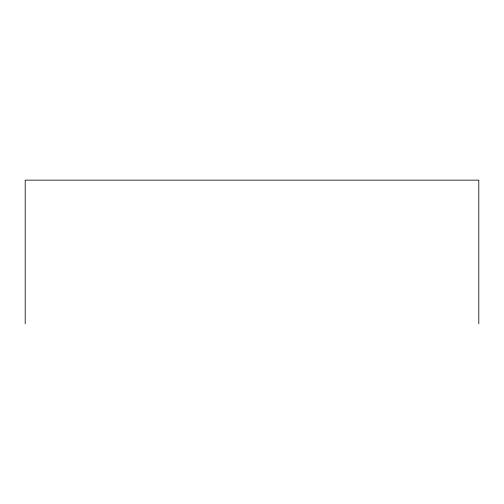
<?xml version="1.0" encoding="UTF-8"?>
<svg xmlns="http://www.w3.org/2000/svg" width="504" height="504" viewBox="0 0 504 504"><rect width="100%" height="100%" fill="white"/><g stroke="black" fill="none" stroke-linecap="round" stroke-linejoin="round"><path stroke-width="0.76" d="M478.8 323.851L478.8 180.148L25.2 180.148L25.2 323.851"/></g></svg>
